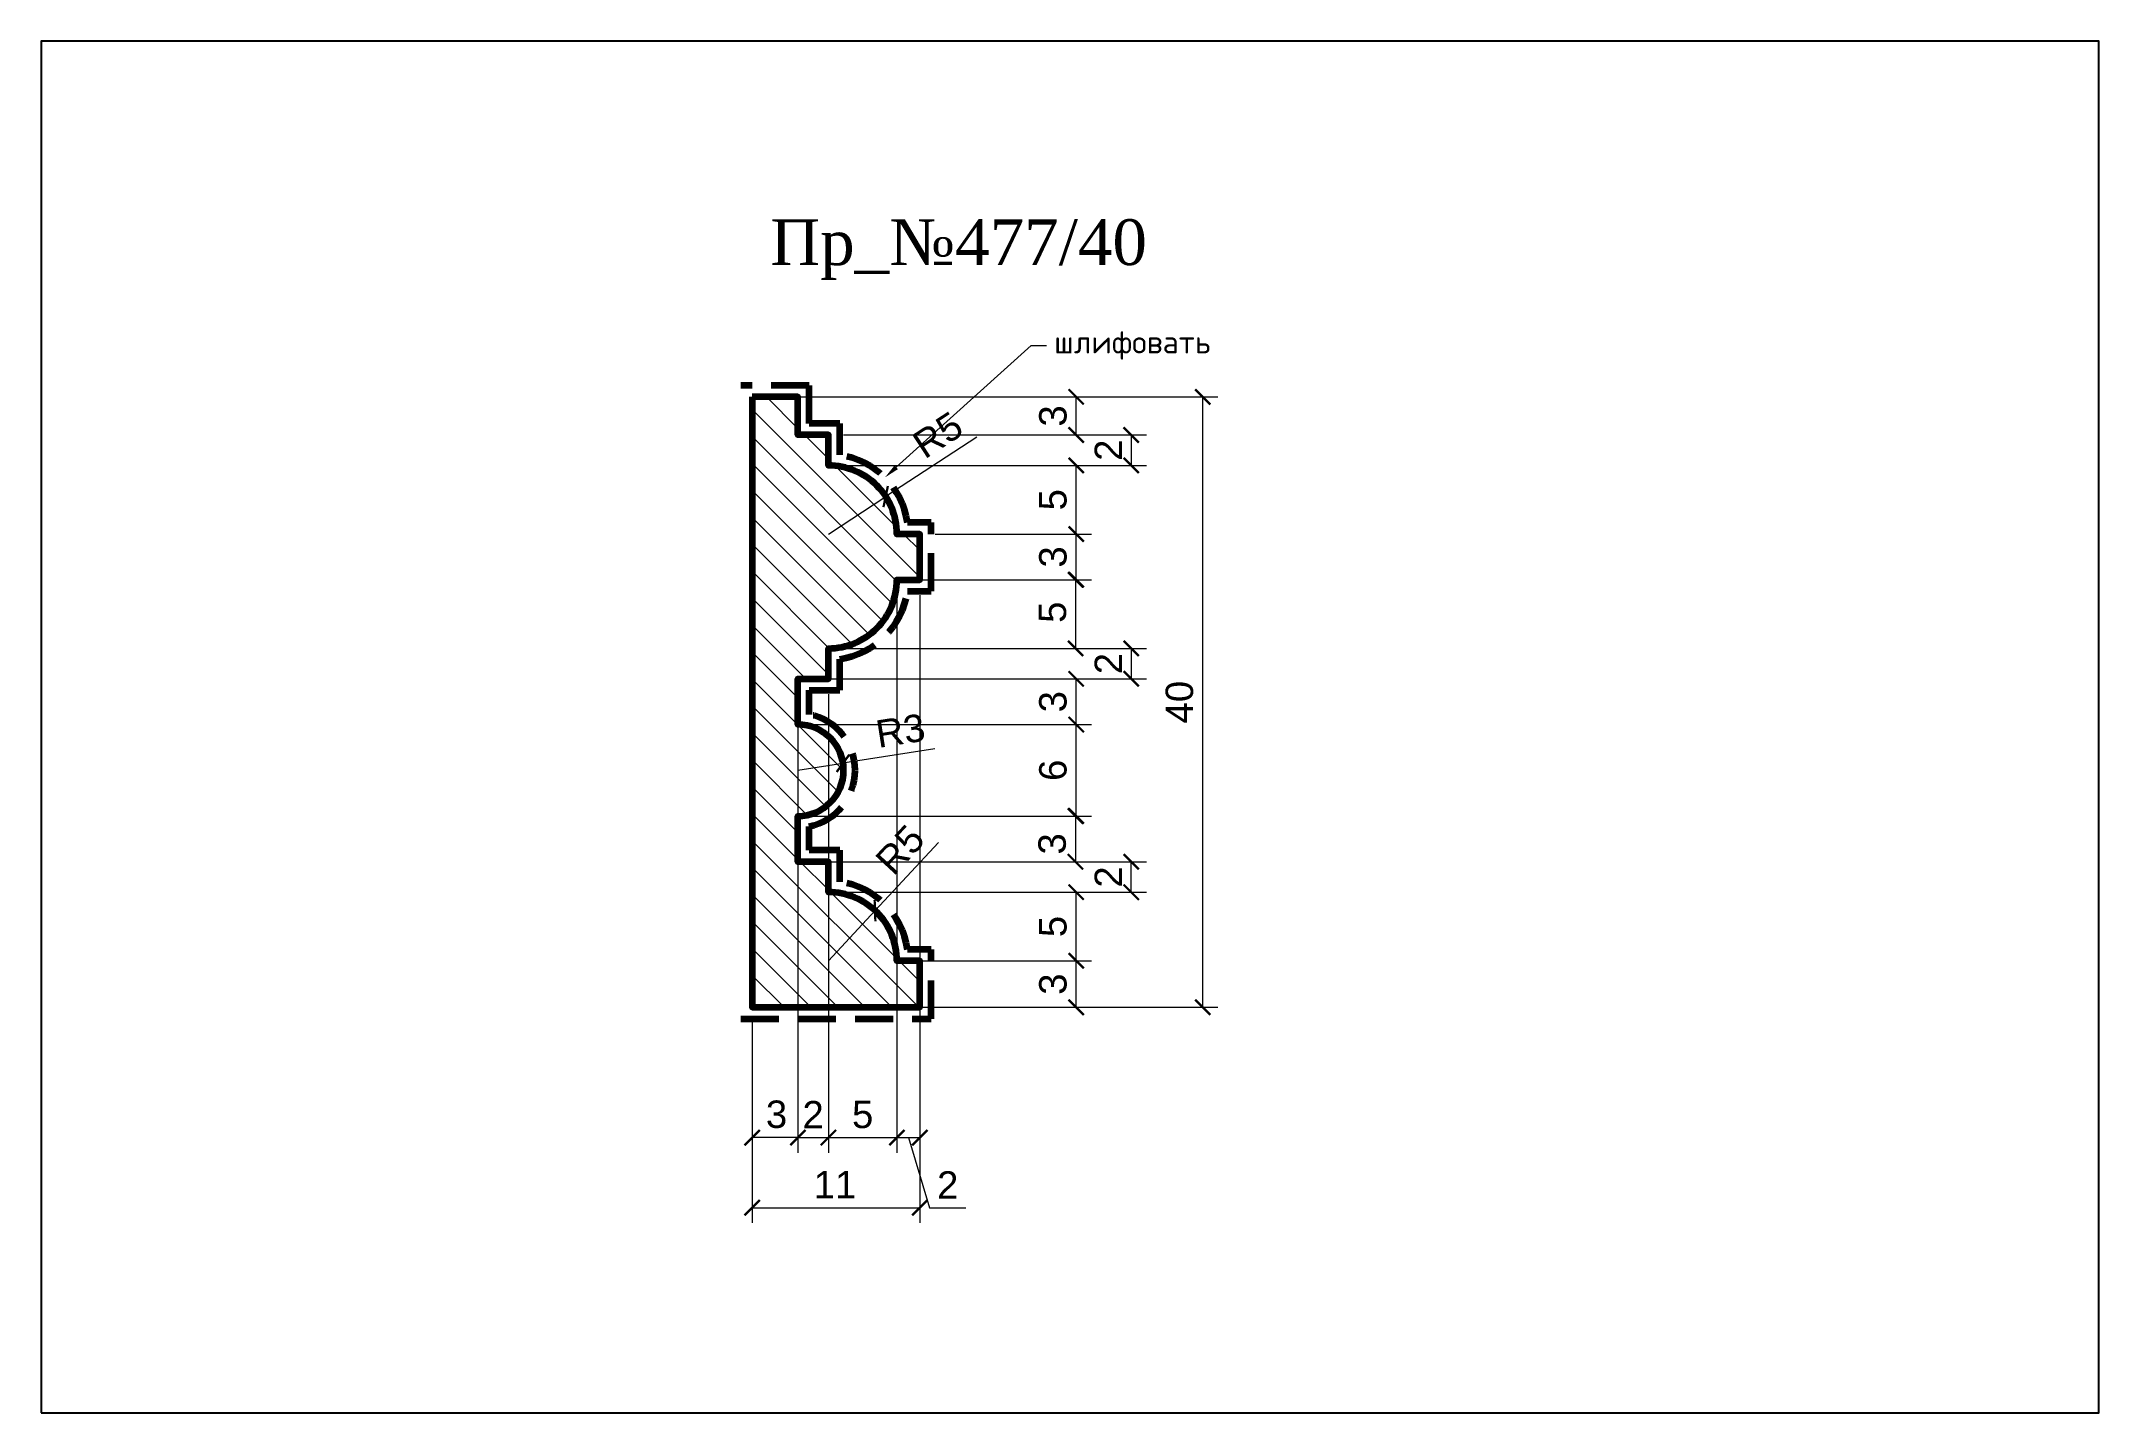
# Model space of a CAD drawing. Header units: inches. Extents: x 57 to 192, y 3497 to 3587.
import ezdxf
from ezdxf import colors
from ezdxf.entities.mleader import LeaderData, LeaderLine
from ezdxf.math import Vec2, Vec3

# ---------------------------------------------------------------- set-up
doc = ezdxf.new("R2010")
doc.units = ezdxf.units.IN
doc.header["$MEASUREMENT"] = 0
doc.linetypes.add('HIDDEN', pattern=[0.375, 0.25, -0.125])
doc.layers.add('Outside panel', color=7, linetype='Continuous', lineweight=18, true_color=0x7f5e57)
for name, color, linetype, lineweight in [('линия 15', 7, 'Continuous', 15), ('линия 50', 1, 'Continuous', 140), ('служебный слой РАЗМЕРЫ', 7, 'Continuous', 9)]:
    doc.layers.add(name, color=color, linetype=linetype, lineweight=lineweight)
doc.layers.add('размеры в модели', color=7, linetype='Continuous')
doc.styles.add('ELECT', font='times.ttf')
doc.styles.get("Standard").update_dxf_attribs({"font": 'arial.ttf'})
doc.styles.add('ЕСКД профили текст', font='isocpeur.ttf')
doc.dimstyles.new('M_1', dxfattribs={"dimtxt": 1.8, "dimasz": 1, "dimexe": 1, "dimexo": 1, "dimgap": 0.6, "dimtad": 1, "dimdec": 0, "dimdsep": 46, "dimtxsty": 'Standard', "dimblk": 'ARCHTICK', "dimcen": -5, "dimclrd": 7, "dimclre": 7, "dimclrt": 7, "dimadec": 0, "dimazin": 0, "dimtfac": 1, "dimtdec": 0, "dimtmove": 0, "dimatfit": 3, "dimfxl": 1, "dimtolj": 1, "dimtzin": 0, "dimlwd": 5, "dimlwe": 5, "dimarcsym": 0})

# ---------------------------------------------------------------- blocks, each defined once
blk = doc.blocks.new('_ArchTick')
at = {"color": 0, "linetype": 'ByBlock', "const_width": 0.15}
blk.add_lwpolyline([(-0.5, -0.5), (0.5, 0.5)], dxfattribs=at)
blk = doc.blocks.new('*D22')
at = {"layer": 'Defpoints', "color": 0, "ltscale": 1000, "transparency": 16777216}
for p in [(106.56, 3544.9), (103.56, 3523.35), (103.56, 3514.8)]:
    blk.add_point(p, dxfattribs=at)
at = {"layer": 'линия 15', "color": 7, "lineweight": 5, "ltscale": 1000, "transparency": 16777216}
for p, q in [((106.56, 3543.9), (106.56, 3513.8)), ((103.56, 3522.35), (103.56, 3513.8)), ((106.56, 3514.8), (103.56, 3514.8))]:
    blk.add_line(p, q, dxfattribs=at)
at = {"layer": 'линия 15', "color": 7, "lineweight": 5, "ltscale": 1000, "transparency": 16777216, "rotation": 180}
blk.add_blockref('_ArchTick', (103.56, 3514.8), dxfattribs=at)
at = {"layer": 'линия 15', "color": 7, "lineweight": 5, "ltscale": 1000, "transparency": 16777216}
blk.add_blockref('_ArchTick', (106.56, 3514.8), dxfattribs=at)
at = {"layer": 'линия 15', "color": 7, "ltscale": 1000, "transparency": 16777216, "insert": (105.16, 3516.32), "char_height": 1.8, "attachment_point": 5}
blk.add_mtext('\\A1;3', dxfattribs=at)
blk = doc.blocks.new('*D21')
at = {"layer": 'Defpoints', "color": 0, "ltscale": 1000, "transparency": 16777216}
for p in [(113.06, 3551.4), (114.56, 3551.4), (114.56, 3514.8)]:
    blk.add_point(p, dxfattribs=at)
at = {"layer": 'линия 15', "color": 7, "lineweight": 5, "ltscale": 1000, "transparency": 16777216}
for p, q in [((113.06, 3550.4), (113.06, 3513.8)), ((114.56, 3550.4), (114.56, 3513.8)), ((113.06, 3514.8), (114.56, 3514.8)), ((113.81, 3514.8), (115.19, 3510.19)), ((115.19, 3510.19), (117.58, 3510.19))]:
    blk.add_line(p, q, dxfattribs=at)
at = {"layer": 'линия 15', "color": 7, "lineweight": 5, "ltscale": 1000, "transparency": 16777216, "rotation": 180}
blk.add_blockref('_ArchTick', (113.06, 3514.8), dxfattribs=at)
at = {"layer": 'линия 15', "color": 7, "lineweight": 5, "ltscale": 1000, "transparency": 16777216}
blk.add_blockref('_ArchTick', (114.56, 3514.8), dxfattribs=at)
at = {"layer": 'линия 15', "color": 7, "ltscale": 1000, "transparency": 16777216, "insert": (116.39, 3511.69), "char_height": 1.8, "attachment_point": 5}
blk.add_mtext('\\A1;2', dxfattribs=at)
blk = doc.blocks.new('*D20')
at = {"layer": 'Defpoints', "color": 0, "ltscale": 1000, "transparency": 16777216}
for p in [(113.06, 3551.4), (108.56, 3544.9), (113.06, 3514.8)]:
    blk.add_point(p, dxfattribs=at)
at = {"layer": 'линия 15', "color": 7, "lineweight": 5, "ltscale": 1000, "transparency": 16777216}
for p, q in [((113.06, 3550.4), (113.06, 3513.8)), ((108.56, 3543.9), (108.56, 3513.8)), ((108.56, 3514.8), (113.06, 3514.8))]:
    blk.add_line(p, q, dxfattribs=at)
at = {"layer": 'линия 15', "color": 7, "lineweight": 5, "ltscale": 1000, "transparency": 16777216, "rotation": 180}
blk.add_blockref('_ArchTick', (108.56, 3514.8), dxfattribs=at)
at = {"layer": 'линия 15', "color": 7, "lineweight": 5, "ltscale": 1000, "transparency": 16777216}
blk.add_blockref('_ArchTick', (113.06, 3514.8), dxfattribs=at)
at = {"layer": 'линия 15', "color": 7, "ltscale": 1000, "transparency": 16777216, "insert": (110.81, 3516.31), "char_height": 1.8, "attachment_point": 5}
blk.add_mtext('\\A1;5', dxfattribs=at)
blk = doc.blocks.new('*D19')
at = {"layer": 'Defpoints', "color": 0, "ltscale": 1000, "transparency": 16777216}
for p in [(106.56, 3544.9), (108.56, 3544.9), (108.56, 3514.8)]:
    blk.add_point(p, dxfattribs=at)
at = {"layer": 'линия 15', "color": 7, "lineweight": 5, "ltscale": 1000, "transparency": 16777216}
for p, q in [((106.56, 3543.9), (106.56, 3513.8)), ((108.56, 3543.9), (108.56, 3513.8)), ((106.56, 3514.8), (108.56, 3514.8))]:
    blk.add_line(p, q, dxfattribs=at)
at = {"layer": 'линия 15', "color": 7, "lineweight": 5, "ltscale": 1000, "transparency": 16777216, "rotation": 180}
blk.add_blockref('_ArchTick', (106.56, 3514.8), dxfattribs=at)
at = {"layer": 'линия 15', "color": 7, "lineweight": 5, "ltscale": 1000, "transparency": 16777216}
blk.add_blockref('_ArchTick', (108.56, 3514.8), dxfattribs=at)
at = {"layer": 'линия 15', "color": 7, "ltscale": 1000, "transparency": 16777216, "insert": (107.56, 3516.3), "char_height": 1.8, "attachment_point": 5}
blk.add_mtext('\\A1;2', dxfattribs=at)
blk = doc.blocks.new('*D18')
at = {"layer": 'Defpoints', "color": 0, "ltscale": 1000, "transparency": 16777216}
for p in [(103.56, 3523.35), (114.56, 3520.35), (114.56, 3510.2)]:
    blk.add_point(p, dxfattribs=at)
at = {"layer": 'размеры в модели', "color": 7, "lineweight": 5, "ltscale": 1000, "transparency": 16777216}
for p, q in [((103.56, 3522.35), (103.56, 3509.2)), ((114.56, 3519.35), (114.56, 3509.2)), ((103.56, 3510.2), (114.56, 3510.2))]:
    blk.add_line(p, q, dxfattribs=at)
at = {"layer": 'размеры в модели', "color": 7, "lineweight": 5, "ltscale": 1000, "transparency": 16777216, "rotation": 180}
blk.add_blockref('_ArchTick', (103.56, 3510.2), dxfattribs=at)
at = {"layer": 'размеры в модели', "color": 7, "lineweight": 5, "ltscale": 1000, "transparency": 16777216}
blk.add_blockref('_ArchTick', (114.56, 3510.2), dxfattribs=at)
at = {"layer": 'размеры в модели', "color": 7, "ltscale": 1000, "transparency": 16777216, "insert": (108.99, 3511.71), "char_height": 1.8, "attachment_point": 5}
blk.add_mtext('\\A1;11', dxfattribs=at)
blk = doc.blocks.new('*D17')
at = {"layer": 'Defpoints', "color": 0, "ltscale": 1000, "transparency": 16777216}
for p in [(106.56, 3535.9), (106.56, 3532.9), (124.77, 3532.9)]:
    blk.add_point(p, dxfattribs=at)
at = {"layer": 'линия 15', "color": 7, "lineweight": 5, "ltscale": 1000, "transparency": 16777216}
for p, q in [((107.56, 3535.9), (125.77, 3535.9)), ((124.77, 3535.9), (124.77, 3532.9)), ((107.56, 3532.9), (125.77, 3532.9))]:
    blk.add_line(p, q, dxfattribs=at)
for p, rotation in [((124.77, 3535.9), 90), ((124.77, 3532.9), 270)]:
    blk.add_blockref('_ArchTick', p, dxfattribs=dict(at, rotation=rotation))
at = {"layer": 'линия 15', "color": 7, "ltscale": 1000, "transparency": 16777216, "insert": (123.25, 3534.07), "char_height": 1.8, "attachment_point": 5, "rotation": 90}
blk.add_mtext('\\A1;3', dxfattribs=at)
blk = doc.blocks.new('*D16')
at = {"layer": 'Defpoints', "color": 0, "ltscale": 1000, "transparency": 16777216}
for p in [(108.56, 3560.9), (108.56, 3558.9), (128.43, 3558.9)]:
    blk.add_point(p, dxfattribs=at)
at = {"layer": 'линия 15', "color": 7, "lineweight": 5, "ltscale": 1000, "transparency": 16777216}
for p, q in [((109.56, 3560.9), (129.43, 3560.9)), ((128.43, 3560.9), (128.43, 3558.9)), ((109.56, 3558.9), (129.43, 3558.9))]:
    blk.add_line(p, q, dxfattribs=at)
for p, rotation in [((128.43, 3560.9), 90), ((128.43, 3558.9), 270)]:
    blk.add_blockref('_ArchTick', p, dxfattribs=dict(at, rotation=rotation))
at = {"layer": 'линия 15', "color": 7, "ltscale": 1000, "transparency": 16777216, "insert": (126.93, 3559.9), "char_height": 1.8, "attachment_point": 5, "rotation": 90}
blk.add_mtext('\\A1;2', dxfattribs=at)
blk = doc.blocks.new('*D15')
at = {"layer": 'Defpoints', "color": 0, "ltscale": 1000, "transparency": 16777216}
for p in [(108.56, 3546.9), (108.56, 3544.9), (128.43, 3544.9)]:
    blk.add_point(p, dxfattribs=at)
at = {"layer": 'линия 15', "color": 7, "lineweight": 5, "ltscale": 1000, "transparency": 16777216}
for p, q in [((109.56, 3546.9), (129.43, 3546.9)), ((128.43, 3546.9), (128.43, 3544.9)), ((109.56, 3544.9), (129.43, 3544.9))]:
    blk.add_line(p, q, dxfattribs=at)
for p, rotation in [((128.43, 3546.9), 90), ((128.43, 3544.9), 270)]:
    blk.add_blockref('_ArchTick', p, dxfattribs=dict(at, rotation=rotation))
at = {"layer": 'линия 15', "color": 7, "ltscale": 1000, "transparency": 16777216, "insert": (126.93, 3545.9), "char_height": 1.8, "attachment_point": 5, "rotation": 90}
blk.add_mtext('\\A1;2', dxfattribs=at)
blk = doc.blocks.new('*D14')
at = {"layer": 'Defpoints', "color": 0, "ltscale": 1000, "transparency": 16777216}
for p in [(113.06, 3551.4), (108.56, 3546.9), (124.78, 3546.9)]:
    blk.add_point(p, dxfattribs=at)
at = {"layer": 'линия 15', "color": 7, "lineweight": 5, "ltscale": 1000, "transparency": 16777216}
for p, q in [((114.06, 3551.4), (125.78, 3551.4)), ((124.78, 3551.4), (124.78, 3546.9)), ((109.56, 3546.9), (125.78, 3546.9))]:
    blk.add_line(p, q, dxfattribs=at)
for p, rotation in [((124.78, 3551.4), 90), ((124.78, 3546.9), 270)]:
    blk.add_blockref('_ArchTick', p, dxfattribs=dict(at, rotation=rotation))
at = {"layer": 'линия 15', "color": 7, "ltscale": 1000, "transparency": 16777216, "insert": (123.27, 3549.27), "char_height": 1.8, "attachment_point": 5, "rotation": 90}
blk.add_mtext('\\A1;5', dxfattribs=at)
blk = doc.blocks.new('*D13')
at = {"layer": 'Defpoints', "color": 0, "ltscale": 1000, "transparency": 16777216}
for p in [(111.62, 3529.69), (108.56, 3526.4)]:
    blk.add_point(p, dxfattribs=at)
at = {"layer": 'линия 15', "color": 7, "lineweight": 5, "ltscale": 1000, "transparency": 16777216}
for p in [(115.79, 3534.17), (108.56, 3526.4)]:
    blk.add_line(p, (111.62, 3529.69), dxfattribs=at)
at = {"layer": 'линия 15', "color": 7, "lineweight": 5, "ltscale": 1000, "transparency": 16777216, "rotation": 227.0767628901013}
blk.add_blockref('_ArchTick', (111.62, 3529.69), dxfattribs=at)
at = {"layer": 'линия 15', "color": 7, "ltscale": 1000, "transparency": 16777216, "insert": (113.27, 3533.69), "char_height": 1.8, "attachment_point": 5, "rotation": 47.0768}
blk.add_mtext('\\A1;R5', dxfattribs=at)
blk = doc.blocks.new('*D12')
at = {"layer": 'Defpoints', "color": 0, "ltscale": 1000, "transparency": 16777216}
for p in [(106.56, 3538.9), (109.52, 3539.36)]:
    blk.add_point(p, dxfattribs=at)
at = {"layer": 'линия 15', "color": 7, "lineweight": 5, "ltscale": 1000, "transparency": 16777216}
for p in [(115.55, 3540.31), (106.56, 3538.9)]:
    blk.add_line(p, (109.52, 3539.36), dxfattribs=at)
at = {"layer": 'линия 15', "color": 7, "lineweight": 5, "ltscale": 1000, "transparency": 16777216, "rotation": 188.9415041655924}
blk.add_blockref('_ArchTick', (109.52, 3539.36), dxfattribs=at)
at = {"layer": 'линия 15', "color": 7, "ltscale": 1000, "transparency": 16777216, "insert": (113.29, 3541.49), "char_height": 1.8, "attachment_point": 5, "rotation": 8.9415}
blk.add_mtext('\\A1;R3', dxfattribs=at)
blk = doc.blocks.new('*D11')
at = {"layer": 'Defpoints', "color": 0, "ltscale": 1000, "transparency": 16777216}
for p in [(112.32, 3556.86), (108.56, 3554.4)]:
    blk.add_point(p, dxfattribs=at)
at = {"layer": 'линия 15', "color": 7, "lineweight": 5, "ltscale": 1000, "transparency": 16777216}
for p in [(118.29, 3560.76), (108.56, 3554.4)]:
    blk.add_line(p, (112.32, 3556.86), dxfattribs=at)
at = {"layer": 'линия 15', "color": 7, "lineweight": 5, "ltscale": 1000, "transparency": 16777216, "rotation": 213.1695224499203}
blk.add_blockref('_ArchTick', (112.32, 3556.86), dxfattribs=at)
at = {"layer": 'линия 15', "color": 7, "ltscale": 1000, "transparency": 16777216, "insert": (115.74, 3560.9), "char_height": 1.8, "attachment_point": 5, "rotation": 33.1695}
blk.add_mtext('\\A1;R5', dxfattribs=at)
blk = doc.blocks.new('*D10')
at = {"layer": 'Defpoints', "color": 0, "ltscale": 1000, "transparency": 16777216}
for p in [(103.56, 3563.4), (133.12, 3563.4), (103.56, 3523.35)]:
    blk.add_point(p, dxfattribs=at)
at = {"layer": 'размеры в модели', "color": 7, "lineweight": 5, "ltscale": 1000, "transparency": 16777216}
for p, q in [((104.56, 3563.4), (134.12, 3563.4)), ((133.12, 3523.35), (133.12, 3563.4)), ((104.56, 3523.35), (134.12, 3523.35))]:
    blk.add_line(p, q, dxfattribs=at)
for p, rotation in [((133.12, 3563.4), 90), ((133.12, 3523.35), 270)]:
    blk.add_blockref('_ArchTick', p, dxfattribs=dict(at, rotation=rotation))
at = {"layer": 'размеры в модели', "color": 7, "ltscale": 1000, "transparency": 16777216, "insert": (131.6, 3543.37), "char_height": 1.8, "attachment_point": 5, "rotation": 90}
blk.add_mtext('\\A1;40', dxfattribs=at)
blk = doc.blocks.new('*D9')
at = {"layer": 'Defpoints', "color": 0, "ltscale": 1000, "transparency": 16777216}
for p in [(114.56, 3526.4), (124.82, 3526.4), (114.56, 3523.35)]:
    blk.add_point(p, dxfattribs=at)
at = {"layer": 'размеры в модели', "color": 7, "lineweight": 5, "ltscale": 1000, "transparency": 16777216}
for p, q in [((115.56, 3526.4), (125.82, 3526.4)), ((124.82, 3523.35), (124.82, 3526.4)), ((115.56, 3523.35), (125.82, 3523.35))]:
    blk.add_line(p, q, dxfattribs=at)
for p, rotation in [((124.82, 3526.4), 90), ((124.82, 3523.35), 270)]:
    blk.add_blockref('_ArchTick', p, dxfattribs=dict(at, rotation=rotation))
at = {"layer": 'размеры в модели', "color": 7, "ltscale": 1000, "transparency": 16777216, "insert": (123.3, 3524.87), "char_height": 1.8, "attachment_point": 5, "rotation": 90}
blk.add_mtext('\\A1;3', dxfattribs=at)
blk = doc.blocks.new('*D8')
at = {"layer": 'Defpoints', "color": 0, "ltscale": 1000, "transparency": 16777216}
for p in [(106.56, 3563.4), (124.82, 3563.4), (108.56, 3560.9)]:
    blk.add_point(p, dxfattribs=at)
at = {"layer": 'размеры в модели', "color": 7, "lineweight": 5, "ltscale": 1000, "transparency": 16777216}
for p, q in [((107.56, 3563.4), (125.82, 3563.4)), ((124.82, 3560.9), (124.82, 3563.4)), ((109.56, 3560.9), (125.82, 3560.9))]:
    blk.add_line(p, q, dxfattribs=at)
for p, rotation in [((124.82, 3563.4), 90), ((124.82, 3560.9), 270)]:
    blk.add_blockref('_ArchTick', p, dxfattribs=dict(at, rotation=rotation))
at = {"layer": 'размеры в модели', "color": 7, "ltscale": 1000, "transparency": 16777216, "insert": (123.3, 3562.15), "char_height": 1.8, "attachment_point": 5, "rotation": 90}
blk.add_mtext('\\A1;3', dxfattribs=at)
blk = doc.blocks.new('*D7')
at = {"layer": 'Defpoints', "color": 0, "ltscale": 1000, "transparency": 16777216}
for p in [(108.56, 3558.9), (124.82, 3558.9), (114.56, 3554.4)]:
    blk.add_point(p, dxfattribs=at)
at = {"layer": 'размеры в модели', "color": 7, "lineweight": 5, "ltscale": 1000, "transparency": 16777216}
for p, q in [((109.56, 3558.9), (125.82, 3558.9)), ((124.82, 3554.4), (124.82, 3558.9)), ((115.56, 3554.4), (125.82, 3554.4))]:
    blk.add_line(p, q, dxfattribs=at)
for p, rotation in [((124.82, 3558.9), 90), ((124.82, 3554.4), 270)]:
    blk.add_blockref('_ArchTick', p, dxfattribs=dict(at, rotation=rotation))
at = {"layer": 'размеры в модели', "color": 7, "ltscale": 1000, "transparency": 16777216, "insert": (123.3, 3556.65), "char_height": 1.8, "attachment_point": 5, "rotation": 90}
blk.add_mtext('\\A1;5', dxfattribs=at)
blk = doc.blocks.new('*D6')
at = {"layer": 'Defpoints', "color": 0, "ltscale": 1000, "transparency": 16777216}
for p in [(114.56, 3554.4), (124.82, 3554.4), (114.56, 3551.4)]:
    blk.add_point(p, dxfattribs=at)
at = {"layer": 'размеры в модели', "color": 7, "lineweight": 5, "ltscale": 1000, "transparency": 16777216}
for p, q in [((115.56, 3554.4), (125.82, 3554.4)), ((124.82, 3551.4), (124.82, 3554.4)), ((115.56, 3551.4), (125.82, 3551.4))]:
    blk.add_line(p, q, dxfattribs=at)
for p, rotation in [((124.82, 3554.4), 90), ((124.82, 3551.4), 270)]:
    blk.add_blockref('_ArchTick', p, dxfattribs=dict(at, rotation=rotation))
at = {"layer": 'размеры в модели', "color": 7, "ltscale": 1000, "transparency": 16777216, "insert": (123.3, 3552.9), "char_height": 1.8, "attachment_point": 5, "rotation": 90}
blk.add_mtext('\\A1;3', dxfattribs=at)
blk = doc.blocks.new('*D5')
at = {"layer": 'Defpoints', "color": 0, "ltscale": 1000, "transparency": 16777216}
for p in [(106.56, 3544.9), (124.82, 3544.9), (106.56, 3541.9)]:
    blk.add_point(p, dxfattribs=at)
at = {"layer": 'размеры в модели', "color": 7, "lineweight": 5, "ltscale": 1000, "transparency": 16777216}
for p, q in [((107.56, 3544.9), (125.82, 3544.9)), ((124.82, 3541.9), (124.82, 3544.9)), ((107.56, 3541.9), (125.82, 3541.9))]:
    blk.add_line(p, q, dxfattribs=at)
for p, rotation in [((124.82, 3544.9), 90), ((124.82, 3541.9), 270)]:
    blk.add_blockref('_ArchTick', p, dxfattribs=dict(at, rotation=rotation))
at = {"layer": 'размеры в модели', "color": 7, "ltscale": 1000, "transparency": 16777216, "insert": (123.3, 3543.4), "char_height": 1.8, "attachment_point": 5, "rotation": 90}
blk.add_mtext('\\A1;3', dxfattribs=at)
blk = doc.blocks.new('*D4')
at = {"layer": 'Defpoints', "color": 0, "ltscale": 1000, "transparency": 16777216}
for p in [(106.56, 3541.9), (124.82, 3541.9), (106.56, 3535.9)]:
    blk.add_point(p, dxfattribs=at)
at = {"layer": 'размеры в модели', "color": 7, "lineweight": 5, "ltscale": 1000, "transparency": 16777216}
for p, q in [((107.56, 3541.9), (125.82, 3541.9)), ((124.82, 3535.9), (124.82, 3541.9)), ((107.56, 3535.9), (125.82, 3535.9))]:
    blk.add_line(p, q, dxfattribs=at)
for p, rotation in [((124.82, 3541.9), 90), ((124.82, 3535.9), 270)]:
    blk.add_blockref('_ArchTick', p, dxfattribs=dict(at, rotation=rotation))
at = {"layer": 'размеры в модели', "color": 7, "ltscale": 1000, "transparency": 16777216, "insert": (123.3, 3538.9), "char_height": 1.8, "attachment_point": 5, "rotation": 90}
blk.add_mtext('\\A1;6', dxfattribs=at)
blk = doc.blocks.new('*D3')
at = {"layer": 'Defpoints', "color": 0, "ltscale": 1000, "transparency": 16777216}
for p in [(108.56, 3532.9), (128.43, 3532.9), (108.56, 3530.9)]:
    blk.add_point(p, dxfattribs=at)
at = {"layer": 'размеры в модели', "color": 7, "lineweight": 5, "ltscale": 1000, "transparency": 16777216}
for p, q in [((109.56, 3532.9), (129.43, 3532.9)), ((128.43, 3530.9), (128.43, 3532.9)), ((109.56, 3530.9), (129.43, 3530.9))]:
    blk.add_line(p, q, dxfattribs=at)
for p, rotation in [((128.43, 3532.9), 90), ((128.43, 3530.9), 270)]:
    blk.add_blockref('_ArchTick', p, dxfattribs=dict(at, rotation=rotation))
at = {"layer": 'размеры в модели', "color": 7, "ltscale": 1000, "transparency": 16777216, "insert": (126.93, 3531.9), "char_height": 1.8, "attachment_point": 5, "rotation": 90}
blk.add_mtext('\\A1;2', dxfattribs=at)
blk = doc.blocks.new('*D2')
at = {"layer": 'Defpoints', "color": 0, "ltscale": 1000, "transparency": 16777216}
for p in [(108.56, 3530.9), (124.82, 3530.9), (113.06, 3526.4)]:
    blk.add_point(p, dxfattribs=at)
at = {"layer": 'размеры в модели', "color": 7, "lineweight": 5, "ltscale": 1000, "transparency": 16777216}
for p, q in [((109.56, 3530.9), (125.82, 3530.9)), ((124.82, 3526.4), (124.82, 3530.9)), ((114.06, 3526.4), (125.82, 3526.4))]:
    blk.add_line(p, q, dxfattribs=at)
for p, rotation in [((124.82, 3530.9), 90), ((124.82, 3526.4), 270)]:
    blk.add_blockref('_ArchTick', p, dxfattribs=dict(at, rotation=rotation))
at = {"layer": 'размеры в модели', "color": 7, "ltscale": 1000, "transparency": 16777216, "insert": (123.3, 3528.65), "char_height": 1.8, "attachment_point": 5, "rotation": 90}
blk.add_mtext('\\A1;5', dxfattribs=at)

msp = doc.modelspace()

# ---------------------------------------------------------------- hatches: boundary and pattern name
at = {"layer": 'Outside panel', "ltscale": 1000}
h = msp.add_hatch(dxfattribs=at)
h.set_pattern_fill('ANSI31', color=256, scale=10, angle=90)
h.set_pattern_definition([(135, (-310578.7083, 97281.4894), (-0.8838834765, -0.8838834765), [])])
edge = h.paths.add_edge_path()
edge.add_line((103.56, 3563.4), (103.56, 3523.35))
edge.add_line((103.56, 3523.35), (114.56, 3523.35))
edge.add_line((114.56, 3523.35), (114.56, 3526.4))
edge.add_line((114.56, 3526.4), (113.06, 3526.4))
edge.add_arc((108.56, 3526.4), 4.5, 0, 90)
edge.add_line((108.56, 3530.9), (108.56, 3532.9))
edge.add_line((108.56, 3532.9), (106.56, 3532.9))
edge.add_line((106.56, 3532.9), (106.56, 3535.9))
edge.add_arc((106.56, 3538.9), 3, 270, 450)
edge.add_line((106.56, 3541.9), (106.56, 3544.9))
edge.add_line((106.56, 3544.9), (108.56, 3544.9))
edge.add_line((108.56, 3544.9), (108.56, 3546.9))
edge.add_arc((108.56, 3551.4), 4.5, 270, 360)
edge.add_line((113.06, 3551.4), (114.56, 3551.4))
edge.add_line((114.56, 3551.4), (114.56, 3554.4))
edge.add_line((114.56, 3554.4), (113.06, 3554.4))
edge.add_arc((108.56, 3554.4), 4.5, 0, 90)
edge.add_line((108.56, 3558.9), (108.56, 3560.9))
edge.add_line((108.56, 3560.9), (106.56, 3560.9))
edge.add_line((106.56, 3560.9), (106.56, 3563.4))
edge.add_line((106.56, 3563.4), (103.56, 3563.4))

# ---------------------------------------------------------------- linework, layer by layer
at = {"color": 6, "ltscale": 1000}
msp.add_lwpolyline([(56.91, 3496.74), (191.91, 3496.74), (191.91, 3586.74), (56.91, 3586.74)], close=True, dxfattribs=at)
at = {"layer": 'линия 50', "color": 1, "linetype": 'HIDDEN', "ltscale": 10, "true_color": 0xff0909}
msp.add_lwpolyline([(102.81, 3522.6), (115.31, 3522.6), (115.31, 3527.15), (113.75, 3527.15, 0.332528), (109.31, 3531.59), (109.31, 3533.65), (107.31, 3533.65), (107.31, 3535.22, 0.816497), (107.31, 3542.57), (107.31, 3544.15), (109.31, 3544.15), (109.31, 3546.2, 0.332528), (113.75, 3550.65), (115.31, 3550.65), (115.31, 3555.15), (113.75, 3555.15, 0.332528), (109.31, 3559.59), (109.31, 3561.65), (107.31, 3561.65), (107.31, 3564.15), (102.81, 3564.15)], format="xyb", dxfattribs=at)
at = {"layer": 'линия 50', "color": 7}
msp.add_lwpolyline([(103.56, 3563.4), (103.56, 3523.35), (114.56, 3523.35), (114.56, 3526.4), (113.06, 3526.4, 0.414214), (108.56, 3530.9), (108.56, 3532.9), (106.56, 3532.9), (106.56, 3535.9, 1), (106.56, 3541.9), (106.56, 3544.9), (108.56, 3544.9), (108.56, 3546.9, 0.414214), (113.06, 3551.4), (114.56, 3551.4), (114.56, 3554.4), (113.06, 3554.4, 0.414214), (108.56, 3558.9), (108.56, 3560.9), (106.56, 3560.9), (106.56, 3563.4), (103.56, 3563.4)], format="xyb", dxfattribs=at)

# ---------------------------------------------------------------- texts
at = {"color": 7, "ltscale": 1000, "style": 'ELECT'}
msp.add_text('Пр_№477/40', height=3, dxfattribs=at).set_placement((104.75, 3572.05))

# ---------------------------------------------------------------- dimensions: what is measured, and where the dimension line sits
at = {"layer": 'линия 15', "color": 1, "ltscale": 1000, "true_color": 0xff0909}
dim = msp.add_radius_dim(center=(108.56, 3554.4), mpoint=(112.32, 3556.86), dimstyle='M_1', dxfattribs=at)
dim.commit()
dim.dimension.update_dxf_attribs({"geometry": '*D11', "text_midpoint": (116.57, 3559.63), "dimtype": 132})
for base, p1, p2, picture, middle in [((128.43, 3558.9), (108.56, 3560.9), (108.56, 3558.9), '*D16', (128.43, 3559.9)), ((124.78498872, 3546.89613412), (113.05607133, 3551.39613412), (108.55607133, 3546.89613412), '*D14', (124.78498872, 3549.26776278)), ((128.43, 3544.9), (108.56, 3546.9), (108.56, 3544.9), '*D15', (128.43, 3545.9)), ((124.77, 3532.9), (106.56, 3535.9), (106.56, 3532.9), '*D17', (124.77, 3534.07))]:
    dim = msp.add_linear_dim(base=base, p1=p1, p2=p2, angle=90, dimstyle='M_1', dxfattribs=at)
    dim.commit()
    dim.dimension.update_dxf_attribs({"geometry": picture, "text_midpoint": middle, "dimtype": 128})
for base, p1, p2, picture, middle in [((113.05607133, 3514.79772813), (108.55607133, 3544.89613412), (113.05607133, 3551.39613412), '*D20', (110.80607133, 3516.31307602)), ((114.55607133, 3514.79772813), (113.05607133, 3551.39613412), (114.55607133, 3551.39613412), '*D21', (115.78938647, 3511.69036115))]:
    dim = msp.add_linear_dim(base=base, p1=p1, p2=p2, dimstyle='M_1', dxfattribs=at)
    dim.commit()
    dim.dimension.update_dxf_attribs({"geometry": picture, "text_midpoint": middle})
for base, p2, picture, middle in [((103.56, 3514.8), (103.56, 3523.35), '*D22', (105.16, 3514.8)), ((108.56, 3514.8), (108.56, 3544.9), '*D19', (107.56, 3514.8))]:
    dim = msp.add_linear_dim(base=base, p1=(106.56, 3544.9), p2=p2, dimstyle='M_1', dxfattribs=at)
    dim.commit()
    dim.dimension.update_dxf_attribs({"geometry": picture, "text_midpoint": middle, "dimtype": 128})
for center, mpoint, picture, middle in [((106.56, 3538.9), (109.52, 3539.36), '*D12', (113.29, 3541.49)), ((108.5561, 3526.3961), (111.6207, 3529.6913), '*D13', (113.2746, 3533.6949))]:
    dim = msp.add_radius_dim(center=center, mpoint=mpoint, dimstyle='M_1', dxfattribs=at)
    dim.commit()
    dim.dimension.update_dxf_attribs({"geometry": picture, "text_midpoint": middle})
at = {"layer": 'размеры в модели', "color": 5, "ltscale": 1000}
for base, p1, p2, picture, middle in [((133.12, 3563.4), (103.56, 3523.35), (103.56, 3563.4), '*D10', (131.6, 3543.37)), ((124.81999821, 3563.39613412), (108.55607133, 3560.89613412), (106.55607133, 3563.39613412), '*D8', (123.30035292, 3562.14613412)), ((124.81999821, 3558.89613412), (114.55607133, 3554.39613412), (108.55607133, 3558.89613412), '*D7', (123.30465033, 3556.64613412)), ((124.82, 3554.4), (114.56, 3551.4), (114.56, 3554.4), '*D6', (123.3, 3552.9)), ((124.82, 3544.9), (106.56, 3541.9), (106.56, 3544.9), '*D5', (123.3, 3543.4)), ((124.82, 3541.9), (106.56, 3535.9), (106.56, 3541.9), '*D4', (123.3, 3538.9)), ((124.81999821, 3530.89613412), (113.05607133, 3526.39613412), (108.55607133, 3530.89613412), '*D2', (123.30465033, 3528.64613412)), ((124.82, 3526.4), (114.56, 3523.35), (114.56, 3526.4), '*D9', (123.3, 3524.87))]:
    dim = msp.add_linear_dim(base=base, p1=p1, p2=p2, angle=90, dimstyle='M_1', dxfattribs=at)
    dim.commit()
    dim.dimension.update_dxf_attribs({"geometry": picture, "text_midpoint": middle})
dim = msp.add_linear_dim(base=(128.43, 3532.9), p1=(108.56, 3530.9), p2=(108.56, 3532.9), angle=90, dimstyle='M_1', dxfattribs=at)
dim.commit()
dim.dimension.update_dxf_attribs({"geometry": '*D3', "text_midpoint": (128.43, 3531.9), "dimtype": 128})
dim = msp.add_linear_dim(base=(114.56, 3510.2), p1=(103.56, 3523.35), p2=(114.56, 3520.35), dimstyle='M_1', dxfattribs=at)
dim.commit()
dim.dimension.update_dxf_attribs({"geometry": '*D18', "text_midpoint": (108.99, 3510.2), "dimtype": 128})

# ---------------------------------------------------------------- leaders
at = {"layer": 'служебный слой РАЗМЕРЫ'}
ml = msp.add_multileader_mtext('Standard', dxfattribs=at)
ml.set_content('\\A1;шлифовать', color=256, style='ЕСКД профили текст')
ml.set_leader_properties(color=256, linetype='ByLayer', lineweight=-1)
ml.build(insert=Vec2(0, 0))
ml.multileader.update_dxf_attribs({"dogleg_length": 1, "arrow_head_size": 1})
ctx = ml.context
ctx.base_point, ctx.char_height, ctx.arrow_head_size, ctx.landing_gap_size, ctx.plane_origin = Vec3(122.87, 3566.77), 1.5, 1, 0.5, Vec3(136.34, 3592.94)
notes = []
notes.append((ctx, [(1, (1, 1, 0), (121.87, 3566.77), (1, 0), 1, [(0, [(112.27, 3558.11)], 0, [])])]))
ctx.mtext.insert, ctx.mtext.flow_direction = Vec3(123.37, 3567.75), 5
for ctx, leaders in notes:
    for number, flags, end, landing, length, lines in leaders:
        leader = LeaderData()
        leader.index, (leader.has_last_leader_line, leader.has_dogleg_vector, leader.attachment_direction) = number, flags
        leader.last_leader_point, leader.dogleg_vector, leader.dogleg_length = Vec3(end), Vec3(landing), length
        for number, points, colour, breaks in lines:
            line = LeaderLine()
            line.index, line.vertices, line.color, line.breaks = number, Vec3.list(points), colors.encode_raw_color(colour), breaks
            leader.lines.append(line)
        ctx.leaders.append(leader)

doc.saveas('drawing.dxf')
